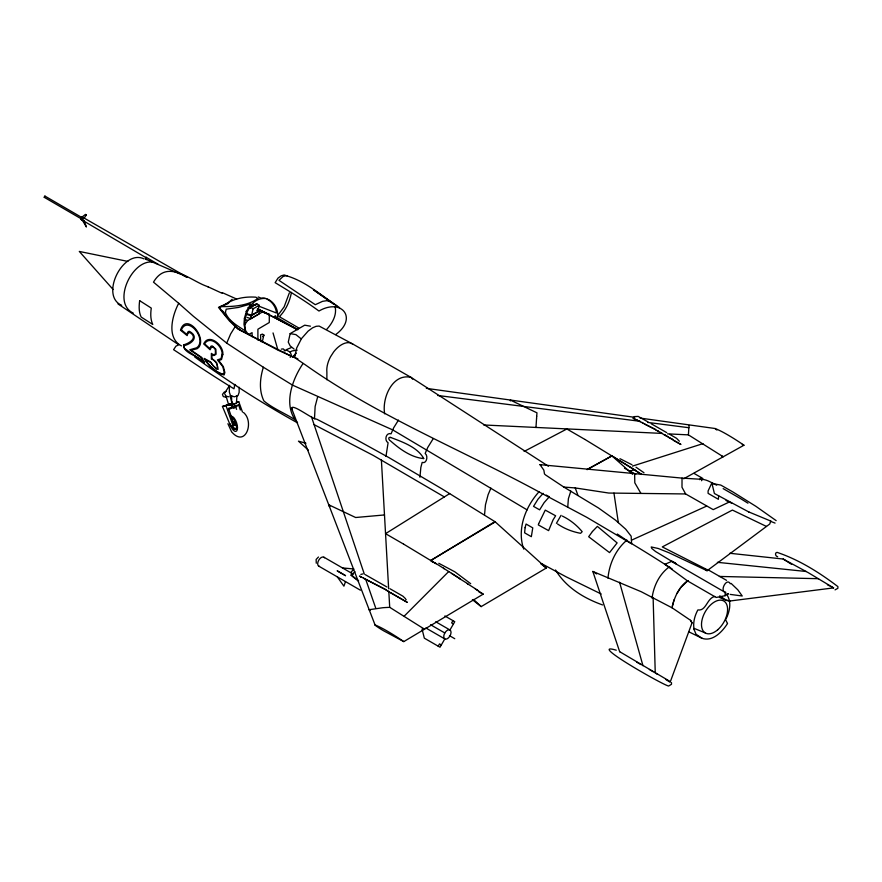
<?xml version="1.0" encoding="UTF-8"?>
<svg xmlns="http://www.w3.org/2000/svg" width="882" height="882" viewBox="0 0 882 882"><rect width="100%" height="100%" fill="white"/><g stroke="black" fill="none" stroke-linecap="round" stroke-linejoin="round"><path stroke-width="1.32" d="M83.999 220.687L81.883 219.431L86.403 226.983L83.999 220.687L81.883 219.431M548.395 466.236L411.089 377.408L352.701 343.98L319.13 326.064L316.109 326.307L312.526 327.85L308.105 331.125L301.446 338.666L296.672 348.004L294.643 357.585L305.304 364.806C378.158 416.447 461.694 449.809 539.795 492.321L586.806 517.337L631.611 543.819L631.148 536.19L625.68 529.167L615.438 520.093L598.492 507.988L563.874 487.085L545.605 474.979L544.481 473.932L543.841 470.117L539.993 464.649L682.029 478.11L681.995 487.283L685.634 493.953L713.207 509.631L729.701 501.825M567.743 507.084L568.394 498.683L570.841 491.087M232.153 299.274L227.799 303.176L218.493 307.355L229.088 320.574L237.644 328.81L278.282 350.286L297.884 358.831M689.107 425.422L688.831 428.432M250.929 318.645L251.072 315.822L259.242 311.081L259.088 313.915L250.929 318.645L247.192 317.465M721.785 456.038L723.218 456.766L688.412 434.87L688.555 432.478A117.008 3.263 -88.9 0 1 688.644 431.155L688.776 429.137M535.969 427.494L536.554 418.63M536.565 418.465L536.708 416.337M536.719 416.172L536.962 412.82L510.458 400.119M277.191 318.722C279.87 308.766 271.656 297.069 260.907 298.105L258.25 296.936M715.357 428.939L715.302 428.542A124.902 72.115 60 0 1 726.118 433.944A238.14 137.493 60 0 1 743.945 445.223L683.693 478.783M385.974 456.369L388.091 442.753C383.979 440.438 386.007 432.114 391.079 433.801L393.648 427.836L398.466 420.086M419.931 477.261L420.835 467.493L422.169 462.422C426.822 464.141 428.376 455.663 425.157 453.469L427.715 447.516L433.227 438.652M484.56 514.57L485.464 504.802L488.121 494.659L490.921 488.132M607.985 578.162C609.219 563.83 615.812 549.442 626.926 540.126M652.052 598.172C653.562 586.078 659.471 573.851 669.581 566.685M260.708 340.11L260.587 334.829L262.483 334.08L263.773 335.138L262.88 336.626L263.674 335.656L262.682 340.232M235.097 406.712L233.41 406.668M672.117 607.83L690.562 620.333L692.017 622.913L670.133 682.26L665.767 679.46M234.877 384.398L233.984 388.797L232.198 387.716A1294.875 808.11 5.8 0 1 185.485 357.464L173.6 349.691L175.948 346.141L178.947 344.774M369.172 609.716L382.799 607.731A117.008 95.488 -3.4 0 1 385.302 607.555L389.701 607.323L424.518 629.219L423.084 628.502M291.446 292.405C289.825 301.181 286.022 309.725 279.837 316.241L278.966 316.462L298.954 328.104M310.453 326.186L304.709 325.182L290.156 333.617L288.271 342.117L290.112 345.843L294.07 349.063M246.74 313.76L251.624 315.128L253.101 308.843L259.209 305.304L256.684 303.673L250.576 307.212L246.089 311.401M259.209 305.304L257.72 311.589L251.624 315.128M289.34 292.901L284.158 306.815L277.995 315.194M263.365 367.232C259.992 378.102 258.757 390.406 263.894 400.935C273.023 408.542 284.643 413.129 294.709 419.534M317.674 396.768L315.139 406.47L314.488 418.73M672.26 606.364L674.068 599.749M672.371 606.397C674.532 596.574 679.372 586.519 687.861 580.565M345.501 581.591L343.925 586.177L337.31 576.861M423.713 458.563C417.803 447.295 402.247 441.816 390.77 437.494C387.617 436.612 388.576 440.074 390.715 441.077C399.888 449.214 411.464 457.526 423.702 458.574M527.138 509.906L392.755 429.92L292.581 385.158L262.604 366.758L226.707 343.12L230.665 333.903L235.285 326.472M329.03 504.923L329.24 505.981M770.681 520.986L769.788 523.974L707.088 570.731L668.81 552.683L658.303 548.505L651.214 546.95L651.754 548.439L655.58 551.537L675.987 563.852M711.928 482.763L708.092 490.954L708.092 493.358L718.389 499.311L718.632 495.794M290.178 357.375L291.336 354.95L290.123 352.072L286.738 350.242L284.202 350.86M231.591 405.852L233.962 407.881L235.869 406.591L233.465 403.736L231.172 404.507L234.414 407.076M235.869 406.591L233.962 407.881M158.121 264.28L146.103 257.268L145.166 258.889L181.207 274.489M438.189 646.175L439.501 643.904L441.32 644.962M452.94 620.63L451.628 622.901L453.447 623.949M556.432 523.324L561.051 515.331M699.68 479.687L700.992 477.416M701.51 480.734L702.811 478.474L694.068 473.413M236.894 395.93L236.453 403.504L232.98 404.066L231.933 403.46L232.065 401.949M208.141 286.837L207.612 286.606C190.148 280.774 167.525 258.194 153.49 282.152L178.693 303.298C172.244 315.58 166.202 337.905 181.46 345.898M303.055 363.505C291.931 379.955 282.472 406.073 297.543 422.864C261.855 403.129 227.468 381.046 194.635 356.868M677.045 593.366L680.783 587.533L687.96 580.621M225.186 392.17L229.717 385.291M244.557 324.951L247.644 320.508L262.34 312.03L269.286 314.356L269.286 322.514L257.897 329.229L257.897 340.077M727.507 623.541C722.49 631.424 712.744 642.173 701.918 638.248M231.327 404.232L230.048 404.21M326.781 329.273C332.316 323.22 337.122 314.962 335.061 306.473M350.672 572.65L353.847 568.989L342.47 567.92M292.956 356.901L295.624 353.88M539.178 491.594C525.562 506.522 516.665 529.277 523.743 549.089M543.158 493.336L538.02 499.168L533.533 506.378L539.641 509.84L544.084 502.696L549.31 496.775L546.234 495.056M296.198 353.131L292.692 357.056L238.625 329.306L229.673 320.144M404.265 616.088L448.718 571.525M262.604 341.984L262.516 340.893M329.03 504.912L355.644 517.514L384.486 514.945M510.435 400.141L510.347 400.924M254.887 305.348L256.684 303.673M226.994 405.323L229.077 404.64M335.744 334.543C357.971 318.281 341.709 297.774 318.953 311.037C304.94 300.696 290.002 291.688 275.14 282.659L277.995 278.106L281.204 275.823L284.158 274.964L287.014 275.857M350.838 575.251L354.994 571.779M714.751 596.452C706.813 598.239 706.35 611.281 697.86 609.925C694.663 615.879 692.778 622.857 694.123 629.594M585.031 439.501L632.692 468.684L611.932 455.873L632.615 474.251M478.386 590.753L475.255 588.856L483.204 594.137L403.78 641.611L383.791 630.895A90.306 52.137 60 0 1 375.192 625.327L291.589 408.333C291.997 403.019 313.308 419.931 316.682 419.148L356.813 439.886L388.896 457.593L441.772 488.749L494.934 521.648L441.496 553.929M227.964 409.513L235.582 406.977L238.636 404.97L240.356 409.987M231.349 403.537L222.462 406.47L230.775 426.403L234.072 424.65L228.482 408.355L238.636 404.97M234.072 424.65L230.775 426.403M449.688 493.589L385.544 533.665L403.537 544.084M432.566 562.077L430.747 560.478L495.276 521.901L546.311 568.008L481.175 606.607L472.388 599.672M403.713 544.183L435.432 563.355L430.747 560.478L441.562 553.984M219.364 307.52L221.658 306.153M226.85 317.134L219.32 307.498L221.614 306.131M290.123 352.072L292.096 350.937L297.19 350.154M634.125 416.624L638.182 416.414L648.105 421.982M360.749 576.883C363.649 577.908 356.284 574.866 361.047 576.718M634.312 418.95C637.201 419.975 629.836 416.921 634.599 418.785M361.444 577.203L363.593 577.942M635.007 419.27L637.157 420.008M364.001 578.438L386.636 590.113L363.307 578.107M636.87 420.174L637.851 420.328M365.699 579.276L375.842 608.437M639.428 421.42L640.409 421.585L637.565 420.493M640.123 421.75L642.272 422.533M641.986 422.698L642.967 422.875M644.544 423.999L655.767 429.677L642.68 423.04M611.932 455.873L587.004 469.511M657.344 430.89L658.336 431.122L655.48 429.843M658.049 431.287L662.36 433.426L483.711 424.97M387.507 590.94L388.808 591.359L389.701 607.323M659.912 432.345L661.346 432.842M390.572 592.715L407.385 602.417L386.349 590.279M661.059 433.007L667.619 436.48M664.135 434.771L665.568 435.278M668.358 437.24L672.856 439.578L665.282 435.454M444.087 568.78L443.492 568.206L460.161 578.846L451.518 573.289M673.716 440.449L680.937 444.473L672.569 439.743M640.652 473.788C620.278 460.988 647.057 477.835 640.475 473.843M467.978 584.093L467.295 583.63L475.398 588.768M687.453 580.863L716.173 597.456L725.125 595.692L728.488 593.751L725.93 594.248M587.147 469.621L612.075 455.796M835.034 589.871L837.9 588.294L837.9 586.607C819.466 572.561 798.971 559.717 777.031 552.352C774.495 552.628 775.432 556.476 777.67 556.729M524.117 451.441L566.861 428.983L584.854 439.401M248.669 334.454L252.087 332.657L252.087 336.726M360.859 574.391L362.866 573.928M318.457 557.016L316.131 559.464L316.274 563.234M748.906 512.023L714.387 493.501L711.983 483.479L720.759 485.067L732.71 491.836L756.006 506.4L776.16 520.623M232.131 403.89L228.548 404.54L226.101 396.227M219.32 307.498L222.793 305.922M225.108 304.874L228.581 303.309M631.534 540.17L706.658 506.092M617.29 534.029A1260.543 727.782 60 0 1 628.182 541.438L629.439 542.309A1206.863 688.291 53.9 0 1 664.896 564.315L671.621 561.404L725.125 592.351L725.125 595.692M286.165 349.724L291.071 347.717M231.316 404.243L229.596 404.871M227.28 405.202L228.956 404.474M629.891 471.153L634.886 469.445M226.454 391.354L224.061 392.281L222.451 394.463L223.3 396.58L225.99 397.209M222.462 406.47L233.73 403.482M236.266 402.644L238.802 401.806L242.495 412.059M632.482 466.104L702.976 443.635M229.64 405.246L230.775 404.915M275.669 315.888L274.688 316.175L297.862 329.714M229.507 404.904L227.578 405.29M229.596 404.21L231.426 403.857M281.281 349.151L283.221 348.875L285.14 350.606M234.325 385.324L235.637 385.147M236.365 402.126L238.802 401.806M719.447 597.368L725.93 600.366L730.009 600.984L833.589 587.897L808.419 572.76L783.205 559.034L729.855 553.279M228.868 396.79L225.902 396.238L224.667 393.593M725.864 592.34C718.907 591.745 726.779 576.916 730.329 583.796M685.634 493.953L608.778 493.049L575.24 487.933L563.874 487.085M265.306 298.469C249.617 297.51 242.594 317.807 245.571 330.552L248.338 334.498M719.359 576.442L818.551 578.691M672.216 607.896L641.28 591.745L592.836 571.448L619.715 651.875M667.553 433.856L688.412 434.87M682.029 478.11L701.587 479.323A31.961 18.456 60 0 1 709.437 481.506L716.713 485.199M44.298 197.347L44.905 196.058L44.21 197.292L81.541 218.99M717.386 562.319L806.181 571.492M369.371 610.046L370.253 610.168M687.541 580.929L664.896 564.315L672.172 568.967M647.84 422.434L688.886 427.715M437.659 395.467L639.715 421.254M390.186 437.417L390.77 437.494M426.326 388.345L634.632 417.318M640.078 418.079L715.269 428.531M290.156 333.617L295.9 334.62L301.071 338.754M127.857 261.414L79.303 251.436L113.139 289.517M719.723 595.857L725.875 599.947L730.009 600.984M730.219 594.402L742.225 595.989L737.815 589.815L731.112 583.41M305.955 443.238L298.458 441.154L308.314 450.074M539.993 464.649L541.129 465.023M248.04 307.542L250.521 308.325M256.75 310.299L259.242 311.081M246.089 314.246L251.072 315.822M253.2 304.29L255.78 305.128M258.349 305.955L276.419 313C276.099 307.344 272.251 301.655 267.092 299.185M145.883 259.308L146.599 259.562M152.806 262.097C131.925 259.22 111.573 302.934 133.215 313.077M121.705 305.293C99.523 295.955 123.017 248.867 143.843 258.834M775.058 523.092L771.044 521.538M249.485 305.404L253.002 306.704M771.022 521.163L748.664 511.891M352.701 343.98L349.526 342.734A21.124 12.194 -60 0 0 333.694 351.874L330.518 356.791A20.672 11.94 -60 0 0 326.88 372.171L326.88 379.767M294.786 357.486L293.111 356.725M694.178 628.414L705.159 632.857M688.776 631.788L701.995 638.27M207.612 286.606L222.319 293.386M258.062 309.703L269.286 314.356M616.264 650.199C584.92 640.85 667.575 687.629 668.754 685.953L671.489 684.3L671.489 682.602M352.579 575.505L351.223 574.932L358.621 580.863M250.047 305.404L252.517 306.451M257.434 308.557L297.135 329.559M257.467 309.913L262.34 312.03M222.231 292.615L236.663 299.064M829.609 585.88L827.415 584.744M619.969 458.695L631.986 464.748M182.144 274.941L187.216 277.224L83.691 217.821M438.795 563.289L454.825 571.812L470.69 583.686M184.294 275.89L186.234 276.772M262.682 311.423L265.592 312.735M602.571 604.942C583.84 598.239 565.99 587.434 555.539 569.981M245.185 319.383L247.644 320.508M186.345 276.816L187.216 277.224M601.226 594.005L566.178 576.85L541.757 563.73M726.018 500.513L732.093 503.402M833.589 587.897L830.745 586.464M766.469 526.444L732.413 510.072L662.294 546.917L707.937 570.092M620.046 651.897L669.603 681.202M258.15 309.207L297.311 329.449M314.102 424.65L373.329 455.454L444.296 496.897M742.28 444.374L743.945 445.223M483.204 594.137L478.937 591.91M672.029 561.228L675.546 563.036M635.79 474.318L624.544 468.276M723.163 488.628L740.659 498.683A442.444 255.449 60 0 1 747.947 503.203M82.346 218.119L81.64 217.92L81.453 218.934M641.005 664.587L636.837 662.228M365.236 574.634L386.955 587.004M651.203 423.746L666.715 432.621M707.573 569.507L726.536 580.345M390.053 588.779L402.975 596.221L405.389 598.58M669.813 434.396L676.527 438.288L679.372 441.232M444.859 615.967L454.759 621.678L449.963 629.98A5.16 2.977 -60 0 1 448.332 637.984A5.16 2.977 -60 0 1 443.867 635.404A5.16 2.977 -60 0 1 449.963 629.98L435.73 621.766M323.903 557.203L353.417 574.248M430.57 624.743L444.804 632.967M449.467 635.657L454.759 638.711M318.744 566.145L360.407 590.201M425.83 627.973L444.804 638.921L440.008 647.223L424.33 638.171L422.059 629.109M44.993 196.113L82.235 217.744M81.188 219.53L146.489 257.952M649.35 669.449L653.286 671.786M657.454 674.311L655.249 672.977L653.121 597.5M791.595 564.337L787.394 561.713M436.193 563.664L443.547 568.251M786.402 561.084L783.205 559.034M339.592 307.664L313.452 289.77L333.683 304.202M701.796 638.182L696.008 634.18L694.123 629.594M435.51 563.223L436.259 563.708L435.432 563.355M460.018 578.923L467.438 583.542M250.576 307.212L253.101 308.843M592.836 571.448L596.673 573.95M632.504 468.739L633.375 469.136M712.469 483.149L713.086 483.557M635.999 467.206L643.992 472.752M118.001 303.937L178.164 344.41M704.817 569.188L707.088 570.731M336.748 305.845C320.585 294.775 305.205 281.137 286.011 275.625L283.045 276.562L278.966 280.322L315.304 304.698L322.569 301.335L326.781 300.674L331.103 301.964M329.868 506.511L329.251 505.992M664.896 564.315L666.219 565.274M546.311 568.008L540.622 563.62M351.929 576.067L358.456 580.995M226.707 343.12L193.401 316.296L178.693 303.298M292.416 409.369L291.589 408.333M146.379 257.853L146.103 257.268M481.175 606.607L473.568 599.451M222.143 310.508L224.006 312.515M238.846 328.501L240.698 330.496M412.655 379.15L411.089 377.408C392.49 372.888 381.719 398.278 384.695 413.856M243.531 412.511C254.6 421.794 245.56 447.714 231.933 432.191M260.73 341.202L261.193 341.753M405.808 599.176L406.194 599.793M231.514 431.662L227.909 423.713M640.938 493.424L634.808 482.818L634.621 473.623M690.562 620.333L692.017 622.913M235.582 406.977L236.596 409.369M727.429 595.537C731.828 603.101 729.414 612.494 725.588 619.759L727.474 623.409M226.123 405.996L232.782 425.08M375.037 625.14L375.137 624.93A124.902 72.115 60 0 1 385.952 630.343A238.14 137.493 60 0 1 403.78 641.611M575.24 487.933L577.809 494.967M311.368 416.502L364.288 574.028M273.034 332.933L277.786 349.559M619.561 582.186L642.967 665.723M230.103 395.831L231.867 402.754M613.96 493.115L618.337 522.64M381.388 459.963L388.653 588.757M239.154 387.264L239.154 392.336L238.008 395.577L234.314 396.812L230.478 395.511L229.353 392.236L229.353 385.908M231.624 395.875L231.624 402.71M319.493 566.376A5.16 2.977 -60 0 1 318.744 560.18A5.16 2.977 -60 0 1 324.488 557.744M716.868 430.008A90.306 52.137 60 0 1 716.085 429.457M562.297 516.047A84.374 70.273 -54.1 0 1 569.607 520.259L571.338 521.483A84.352 70.836 -54 0 1 580.775 530.049L582.175 531.681L580.61 533.312L578.945 532.982A84.595 71.045 -54 0 1 572.661 531.306A82.335 67.815 -80.7 0 1 566.784 529.09L564.877 528.208A82.787 67.638 -80.4 0 1 557.578 523.985M82.125 219.243A1.367 0.783 -60.3 0 1 80.924 219.199A1.367 0.783 -60.3 0 1 81.563 217.435A1.367 0.783 -60.3 0 1 82.765 217.479M233.19 423.095A1.896 0.783 71.1 0 1 234.127 422.059A1.896 0.783 71.1 0 1 235.053 424.915A1.896 0.783 71.1 0 1 233.642 424.474M233.587 421.916A1.896 0.794 71.1 0 1 234.844 422.5A1.896 0.794 71.1 0 1 235.34 424.915A1.896 0.794 71.1 0 1 234.182 424.749M236.971 428.42A5.854 2.437 71.1 0 1 232.275 424.837M231.801 418.608A5.854 2.437 71.1 0 1 233.62 418.145M231.382 418.399A5.843 2.437 71.1 0 1 235.406 422.037A5.843 2.437 71.1 0 1 235.924 428.939A5.843 2.437 71.1 0 1 231.999 426.502M230.599 416.458A7.938 3.308 71.1 0 1 236.563 422.676A7.938 3.308 71.1 0 1 235.792 431.408A7.938 3.308 71.1 0 1 229.959 423.658M222.143 354.189L221.029 358.654L217.391 359.9L222.804 366.614L224.171 371.983L223.411 374.211C215.925 372.59 209.266 366.041 205.285 359.536L210.544 362.458L215.858 368.775L218.185 369.371L216.564 362.524L212 358.577L211.878 354.685L213.709 355.567L216.024 354.388L215.87 349.195L212.253 345.931L211.052 346.119L209.718 348.456L204.613 343.815C210.037 334.675 222.661 346.273 222.143 354.189M222.815 354.421L221.536 359.481L218.791 360.606L223.355 366.625L224.877 372.568L224.05 374.982C215.936 372.546 208.35 365.942 204.172 358.401L210.732 362.039L213.102 365.821L216.774 368.676C219.309 366.306 214.943 359.569 211.382 359.029L211.371 353.362L212.264 354.068A4.752 2.855 68.9 0 0 215.44 353.638L215.34 349.504L213.554 347.387L211.46 347.045L210.114 349.757L203.687 343.914C208.802 332.58 223.918 345.38 222.815 354.421M244.413 318.237L243.983 324.223L245.328 330.959C238.129 326.142 229.32 321.555 225.682 313.264A3.341 1.532 87.3 0 1 225.472 312.107L226.2 309.174L238.57 307.421L250.797 303.948L246.563 311.037L244.413 318.237M139.654 300.674C138.948 306.153 138.683 311.963 141.164 317.057L152.773 324.466C150.359 319.372 150.502 313.529 151.274 308.083L139.654 300.674M525.099 527.679L524.625 532.849L531.339 536.686L532.772 527.866L526.058 524.04L525.099 527.679M183.588 344.829C182.883 353.858 200.655 356.262 204.558 362.91L201.813 357.508L191.196 350.264L197.116 348.71L198.715 347.42C206.961 337.045 186.157 311.93 180.49 330.199L187.171 335.623L187.8 333.572L189.652 332.371C198.704 337.552 189.277 343.396 183.588 344.829M184.283 345.59L183.974 347.376L184.911 348.71L203.411 361.885L201.405 357.75L189.729 349.768L196.587 347.817L198.097 346.593C205.837 337.001 187.205 315.547 181.372 329.956L186.741 334.311L188.197 331.566L189.476 331.345C199.608 336.99 191.603 343.903 184.283 345.59M538.626 523.787L538.329 524.922L548.604 530.633L553.047 519.906L555.616 515.772L545.252 510.116L538.626 523.787M86.348 214.921L83.944 218.471L81.828 217.248L85.455 214.403L86.348 214.921M592.45 531.493L588.669 536.741L609.539 552.606L617.124 542.915L597.379 526.389L592.45 531.493M257.787 298.557C247.71 305.767 234.204 306.594 222.132 306.638C231.635 298.877 243.961 296.286 255.945 297.19L257.787 298.557M345.501 575.637L337.31 570.897L345.501 575.637M263.31 334.609L263.773 335.138L263.31 334.609M717.694 629.781A18.456 10.65 -60 0 0 723.946 601.094A18.456 10.65 -60 0 0 702.006 620.057A18.456 10.65 -60 0 0 717.694 629.781"/></g></svg>
